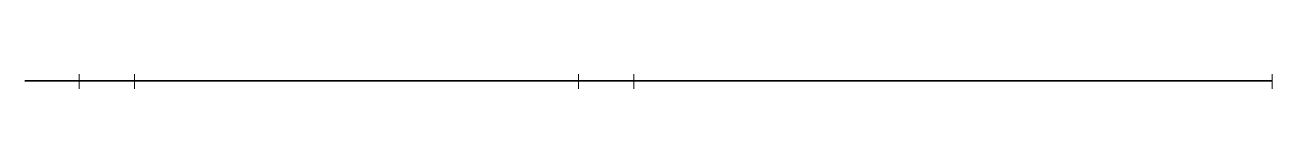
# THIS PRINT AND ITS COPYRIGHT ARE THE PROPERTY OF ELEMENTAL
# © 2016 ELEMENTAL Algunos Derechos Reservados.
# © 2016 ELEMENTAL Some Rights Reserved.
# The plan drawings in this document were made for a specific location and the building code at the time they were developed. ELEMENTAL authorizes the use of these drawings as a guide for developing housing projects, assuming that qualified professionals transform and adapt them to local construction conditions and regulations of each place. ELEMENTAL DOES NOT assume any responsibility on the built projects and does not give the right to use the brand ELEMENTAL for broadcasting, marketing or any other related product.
# Model space of a CAD drawing. Header units: metres. Extents: x -56 to -36, y -677 to -309.
# Drawn here: x -39.391 to -37.143, y -677.207 to -677.207 of the extents above.
import ezdxf

# ---------------------------------------------------------------- set-up
doc = ezdxf.new("R2010")
doc.units = ezdxf.units.M
doc.header["$LTSCALE"] = 5
doc.header["$MEASUREMENT"] = 0
doc.layers.add('A-FURN', color=7, linetype='Continuous', lineweight=18)
doc.layers.add('A-WALL-FULL', color=7, linetype='Continuous', lineweight=35)

msp = doc.modelspace()

# ---------------------------------------------------------------- linework, layer by layer
at = {"layer": 'A-FURN'}
for p in [(-43.5433, -313.3245), (-43.3933, -313.4745), (-40.3433, -313.4745), (-40.1933, -313.4745), (-39.2933, -314.1745), (-39.1933, -314.1295), (-38.3933, -313.4745), (-38.2933, -313.4745), (-37.1433, -313.4745), (-36.9933, -313.3245)]:
    msp.add_xline(p, (0, 1), dxfattribs=at)
at = {"layer": 'A-WALL-FULL'}
msp.add_line((-39.391, -677.2066), (-37.1433, -677.2066), dxfattribs=at)
msp.add_line((-39.391, -677.2066), (-37.1433, -677.2066), dxfattribs=at)

doc.saveas('drawing.dxf')
